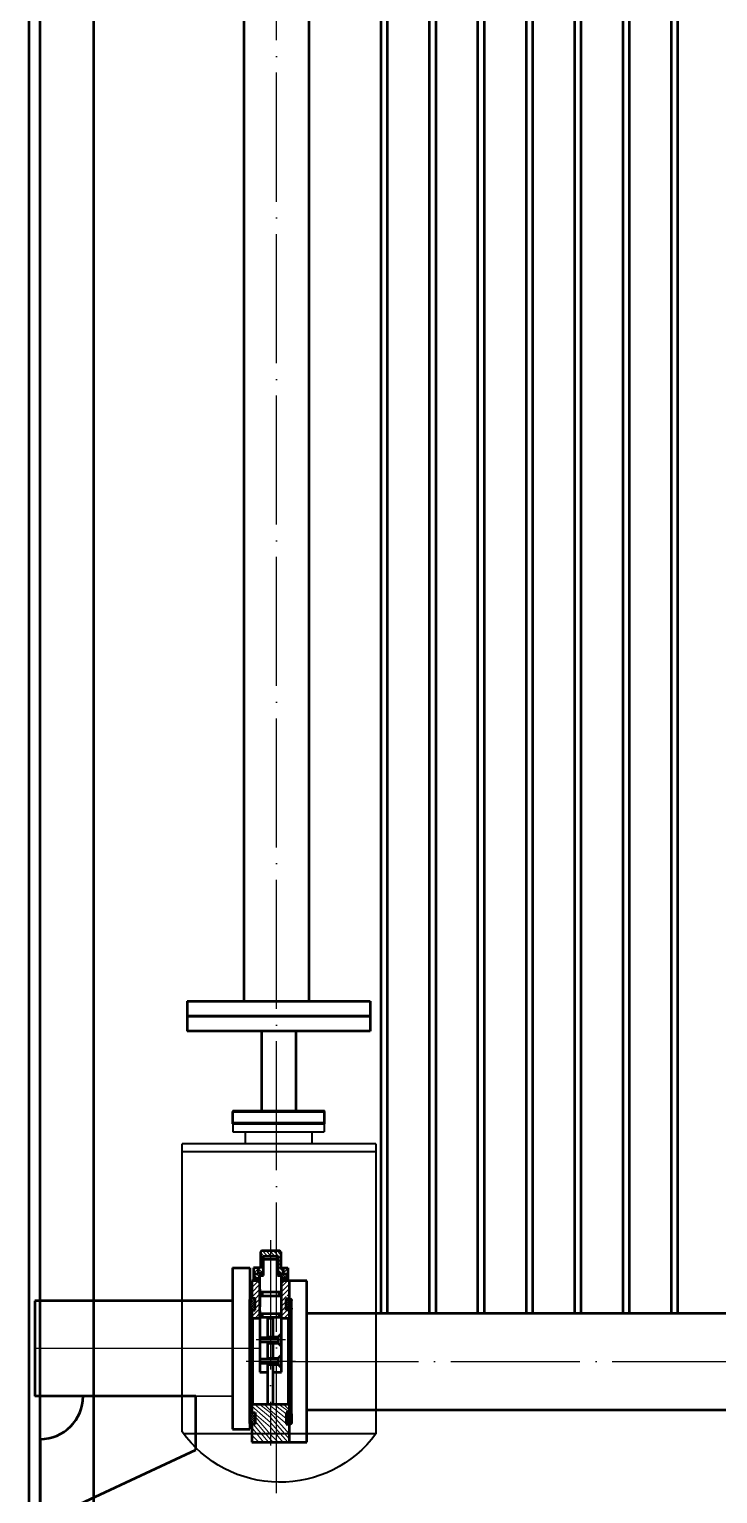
# Model space of a CAD drawing. Header units: inches. Extents: x 0 to 15444, y 0 to 10920.
# Drawn here: x 11678 to 12318, y 6848 to 8210 of the extents above; entities that cross this region are included whole.
import ezdxf

# ---------------------------------------------------------------- set-up
doc = ezdxf.new("R2010")
doc.units = ezdxf.units.IN
doc.header["$LTSCALE"] = 5
doc.header["$MEASUREMENT"] = 0
doc.linetypes.add('ACAD_ISO04W100', pattern=[30, 24, -3, 0, -3])
doc.layers.get('0').update_dxf_attribs({"color": 1, "linetype": 'ACAD_ISO04W100'})
for name, color, linetype, lineweight in [('1', 4, 'Continuous', 53), ('2', 3, 'Continuous', 20), ('粗实线', 4, 'Continuous', 53)]:
    doc.layers.add(name, color=color, linetype=linetype, lineweight=lineweight)

# ---------------------------------------------------------------- blocks, each defined once
blk = doc.blocks.new('safsdf')
at = {"ltscale": 100}
blk.add_line((12172.1, 20759.7), (11962.9, 20759.7), dxfattribs=at)
at = {"layer": '1', "lineweight": 50, "ltscale": 100}
for p, q in [((12146.9, 20834.7), (12162.9, 20834.7)), ((12146.9, 20834.7), (12146.9, 20684.7)), ((12146.9, 20834.7), (12162.9, 20834.7)), ((12146.9, 20834.7), (12162.9, 20834.7)), ((12146.9, 20834.7), (12146.9, 20684.7)), ((12146.9, 20834.7), (12162.9, 20834.7)), ((12162.9, 20834.7), (12162.9, 20684.7)), ((12060.3, 20804), (11962.9, 20804)), ((11962.9, 20804), (11962.9, 20715.5)), ((12146.9, 20804), (12060.3, 20804)), ((12112.9, 20715.5), (11962.9, 20715.5)), ((12112.9, 20715.5), (12002.9, 20715.5)), ((12112.9, 20665.5), (12112.9, 20715.5)), ((12146.9, 20684.7), (12162.9, 20684.7)), ((12146.9, 20684.7), (12162.9, 20684.7)), ((12146.9, 20684.7), (12162.9, 20684.7)), ((12146.9, 20684.7), (12162.9, 20684.7)), ((11967.9, 20675.5), (11967.9, 20597.8)), ((11967.9, 20597.8), (12112.9, 20665.5))]:
    blk.add_line(p, q, dxfattribs=at)
at = {"layer": '1', "lineweight": 30, "ltscale": 100}
blk.add_line((12146.9, 20715.5), (12112.9, 20715.5), dxfattribs=at)
at = {"layer": '1', "lineweight": 50, "ltscale": 100}
blk.add_arc((11967.9, 20715.5), 40, 270, 0, dxfattribs=at)
blk = doc.blocks.new('散热器左视图')
h = blk.add_hatch()
h.set_pattern_fill('ANSI37', color=256, scale=0.5, angle=90, style=0)
h.set_pattern_definition([(225, (5870.3802, 3983.9217), (-1.122532, 1.122532), []), (135, (5870.3802, 3983.9217), (1.122532, 1.122532), [])])
h.paths.add_polyline_path([(6695.2, 6386.6), (6695.2, 6387.7), (6692.7, 6387.7), (6692.7, 6386.6)])
h.paths.add_polyline_path([(6690.2, 6387.7), (6690.2, 6386.6), (6692.7, 6386.6), (6692.7, 6387.7)])
at = {"layer": '2'}
h = blk.add_hatch(dxfattribs=at)
h.set_pattern_fill('ANSI31', color=256, scale=0.75, angle=90, style=0)
h.set_pattern_definition([(225, (10289.6293, 4691.337), (-1.683798, 1.683798), [])])
h.paths.add_polyline_path([(6692.7, 6449.7), (6684.2, 6449.7), (6683.2, 6448.7), (6683.2, 6433.7), (6681.2, 6433.7), (6681.2, 6427.7), (6677.7, 6427.7), (6677.7, 6423.7), (6680.6, 6423.7, -0.039279), (6680.8, 6423.8), (6682.7, 6425.7), (6682.7, 6428.7), (6686.1, 6428.7), (6686.1, 6444.7), (6692.7, 6444.7)])
h.paths.add_polyline_path([(6702.2, 6448.7), (6701.2, 6449.7), (6692.7, 6449.7), (6692.7, 6444.7), (6699.3, 6444.7), (6699.3, 6428.7), (6702.7, 6428.7), (6702.7, 6425.7), (6704.5, 6423.8, -0.039279), (6704.7, 6423.7), (6707.7, 6423.7), (6707.7, 6427.7), (6704.2, 6427.7), (6704.2, 6433.7), (6702.2, 6433.7)])
h = blk.add_hatch(dxfattribs=at)
h.set_pattern_fill('ANSI31', color=256, scale=0.75, style=0)
h.set_pattern_definition([(315, (10289.6293, 4691.337), (-1.683798, -1.683798), [])])
h.paths.add_polyline_path([(6681.2, 6433.7), (6676.7, 6433.7), (6676.7, 6427.7), (6677.7, 6427.7), (6681.2, 6427.7)])
h.paths.add_polyline_path([(6708.7, 6433.7), (6704.2, 6433.7), (6704.2, 6427.7), (6707.7, 6427.7), (6708.7, 6427.7)])
h = blk.add_hatch(dxfattribs=at)
h.set_pattern_fill('ANSI31', color=256, style=0)
h.set_pattern_definition([(315, (6051.2724, 1675.8403), (-2.245064, -2.245064), [])])
edge = h.paths.add_edge_path()
edge.add_line((6675.2, 6407.7), (6678.2, 6407.7))
edge.add_line((6678.2, 6407.7), (6678.2, 6393.7))
edge.add_line((6678.2, 6393.7), (6675.2, 6393.7))
edge.add_line((6675.2, 6393.7), (6675.2, 6387.7))
edge.add_line((6675.2, 6387.7), (6676.2, 6386.7))
edge.add_line((6676.2, 6386.7), (6682.7, 6386.7))
edge.add_line((6682.7, 6386.7), (6682.7, 6419.7))
edge.add_line((6682.7, 6419.7), (6680.8, 6421.6))
edge.add_arc((6681.4, 6422.7), 1.27, 231.8826, 240.8801, ccw=False)
edge.add_line((6680.6, 6421.7), (6675.2, 6421.7))
edge.add_line((6675.2, 6421.7), (6675.2, 6407.7))
edge = h.paths.add_edge_path()
edge.add_line((6707.2, 6407.7), (6710.2, 6407.7))
edge.add_line((6710.2, 6407.7), (6710.2, 6421.7))
edge.add_line((6710.2, 6421.7), (6704.7, 6421.7))
edge.add_arc((6703.9, 6422.7), 1.27, 299.1199, 308.1174, ccw=False)
edge.add_line((6704.5, 6421.6), (6702.7, 6419.7))
edge.add_line((6702.7, 6419.7), (6702.7, 6386.7))
edge.add_line((6702.7, 6386.7), (6709.2, 6386.7))
edge.add_line((6709.2, 6386.7), (6710.2, 6387.7))
edge.add_line((6710.2, 6387.7), (6710.2, 6393.7))
edge.add_line((6710.2, 6393.7), (6707.2, 6393.7))
edge.add_line((6707.2, 6393.7), (6707.2, 6407.7))
h = blk.add_hatch(dxfattribs=at)
h.set_pattern_fill('ANSI37', color=256, scale=0.25, angle=90, style=0)
h.set_pattern_definition([(225, (10421.8711, 4691.337), (-0.561266, 0.561266), []), (135, (10421.8711, 4691.337), (0.561266, 0.561266), [])])
h.paths.add_polyline_path([(6704.7, 6423.7), (6704.7, 6423.7), (6704.5, 6423.8, 0.572241), (6702.7, 6422.7, 0.572241), (6704.5, 6421.6), (6704.7, 6421.7), (6704.7, 6421.7, 0.230329), (6705.2, 6422.7, 0.230329)])
h.paths.add_polyline_path([(6680.8, 6423.8), (6680.7, 6423.7), (6680.6, 6423.7, 0.230329), (6680.1, 6422.7, 0.230329), (6680.6, 6421.7), (6680.7, 6421.7), (6680.8, 6421.6, 0.572241), (6682.7, 6422.7, 0.572241)])
h = blk.add_hatch(dxfattribs=at)
h.set_pattern_fill('NET', color=256, scale=0.5, angle=45, style=0)
h.set_pattern_definition([(225, (7158.4869, 5333.0295), (1.122532, -1.122532), []), (315, (7158.4869, 5333.0295), (1.122532, 1.122532), [])])
h.paths.add_polyline_path([(6673.2, 6396.2, 0.414214), (6675.2, 6394.2), (6678.2, 6394.2), (6678.2, 6405.2), (6675.2, 6405.2, 0.414214), (6673.2, 6403.2)])
h = blk.add_hatch(dxfattribs=at)
h.set_pattern_fill('ANSI37', color=256, scale=0.5, angle=90, style=0)
h.set_pattern_definition([(225, (5870.3802, 3989.9217), (-1.122532, 1.122532), []), (135, (5870.3802, 3989.9217), (1.122532, 1.122532), [])])
h.paths.add_polyline_path([(6683.1, 6411.3), (6682.7, 6411.3), (6682.7, 6407.7), (6683.1, 6407.7, 1)])
h.paths.add_polyline_path([(6702.7, 6411.3), (6702.3, 6411.3, 1), (6702.3, 6407.7), (6702.7, 6407.7), (6702.7, 6407.8)])
h.paths.add_polyline_path([(6702.7, 6391.3), (6702.3, 6391.3, 1), (6702.3, 6387.7), (6702.7, 6387.7)])
h.paths.add_polyline_path([(6683.1, 6391.3), (6682.7, 6391.3), (6682.7, 6387.7), (6683.1, 6387.7, 1)])
h = blk.add_hatch(dxfattribs=at)
h.set_pattern_fill('NET', color=256, scale=0.5, angle=45, style=0)
h.set_pattern_definition([(315, (6226.8176, 5333.0295), (-1.122532, -1.122532), []), (225, (6226.8176, 5333.0295), (-1.122532, 1.122532), [])])
h.paths.add_polyline_path([(6712.2, 6403.2, 0.414214), (6710.2, 6405.2), (6707.2, 6405.2), (6707.2, 6394.2), (6710.2, 6394.2, 0.414214), (6712.2, 6396.2)])
h = blk.add_hatch(dxfattribs=at)
h.set_pattern_fill('NET', color=256, scale=0.5, angle=45, style=0)
h.set_pattern_definition([(135, (7158.4869, 4556.0905), (1.122532, 1.122532), []), (45, (7158.4869, 4556.0905), (1.122532, -1.122532), [])])
h.paths.add_polyline_path([(6673.2, 6290.2, 0.414214), (6675.2, 6288.2), (6678.2, 6288.2), (6678.2, 6299.2), (6675.2, 6299.2, 0.414214), (6673.2, 6297.2)])
h = blk.add_hatch(dxfattribs=at)
h.set_pattern_fill('NET', color=256, scale=0.5, angle=45, style=0)
h.set_pattern_definition([(45, (6226.8176, 4556.0905), (-1.122532, 1.122532), []), (135, (6226.8176, 4556.0905), (-1.122532, -1.122532), [])])
h.paths.add_polyline_path([(6712.2, 6297.2, 0.414214), (6710.2, 6299.2), (6707.2, 6299.2), (6707.2, 6288.2), (6710.2, 6288.2, 0.414214), (6712.2, 6290.2)])
for p, q in [((6692.7, 6459.3), (6692.7, 6268.4)), ((6678.9, 6366.7), (6706.1, 6366.7)), ((6685.7, 6369.2), (6702.7, 6369.2)), ((6685.7, 6364.2), (6702.7, 6364.2)), ((6675.2, 6346.7), (5532.1, 6346.7)), ((6669.5, 6346.7), (6715.6, 6346.7)), ((6685.7, 6349.2), (6702.7, 6349.2)), ((6685.7, 6344.2), (6702.7, 6344.2))]:
    blk.add_line(p, q)
at = {"layer": '1', "lineweight": 53, "ltscale": 4}
for p, q in [((6314.2, 7701.7), (6314.2, 6391.7)), ((6320.2, 7701.7), (6320.2, 6391.7)), ((6359.2, 7701.7), (6359.2, 6391.7)), ((6365.2, 7701.7), (6365.2, 6391.7)), ((6404.2, 7701.7), (6404.2, 6391.7)), ((6410.2, 7701.7), (6410.2, 6391.7)), ((6449.2, 7701.7), (6449.2, 6391.7)), ((6455.2, 7701.7), (6455.2, 6391.7)), ((6494.2, 7701.7), (6494.2, 6391.7)), ((6500.2, 7701.7), (6500.2, 6391.7)), ((6539.2, 7701.7), (6539.2, 6391.7)), ((6545.2, 7701.7), (6545.2, 6391.7)), ((6584.2, 7701.7), (6584.2, 6391.7)), ((6590.2, 7701.7), (6590.2, 6391.7)), ((6659.2, 6421.7), (6675.2, 6421.7)), ((6659.2, 6271.7), (6659.2, 6421.7)), ((6675.2, 6271.7), (6675.2, 6421.7)), ((6659.2, 6391.7), (5544.2, 6391.7)), ((6659.2, 6301.7), (5544.2, 6301.7)), ((6675.2, 6271.7), (6659.2, 6271.7))]:
    blk.add_line(p, q, dxfattribs=at)
at = {"layer": '1'}
for p, q in [((6683.2, 6448.7), (6684.2, 6449.7)), ((6683.2, 6448.7), (6683.2, 6433.7)), ((6701.2, 6449.7), (6684.2, 6449.7)), ((6699.3, 6444.7), (6686.1, 6444.7)), ((6686.1, 6444.7), (6686.1, 6428.7)), ((6699.2, 6441.7), (6686.2, 6441.7)), ((6686.2, 6441.7), (6686.2, 6426.7)), ((6699.2, 6426.7), (6699.2, 6441.7)), ((6699.3, 6428.7), (6699.3, 6444.7)), ((6701.2, 6449.7), (6702.2, 6448.7)), ((6702.2, 6448.7), (6702.2, 6433.7)), ((6681.2, 6433.7), (6676.7, 6433.7)), ((6676.7, 6433.7), (6676.7, 6421.7)), ((6677.7, 6427.7), (6676.7, 6427.7)), ((6677.7, 6423.7), (6677.7, 6427.7)), ((6677.7, 6427.7), (6681.2, 6427.7)), ((6683.2, 6433.7), (6681.2, 6433.7)), ((6681.2, 6433.7), (6681.2, 6427.7)), ((6682.7, 6425.7), (6682.7, 6428.7)), ((6682.7, 6428.7), (6686.1, 6428.7)), ((6699.3, 6428.7), (6702.7, 6428.7)), ((6702.2, 6433.7), (6708.7, 6433.7)), ((6702.7, 6428.7), (6702.7, 6425.7)), ((6704.2, 6433.7), (6704.2, 6427.7)), ((6704.2, 6427.7), (6707.7, 6427.7)), ((6707.7, 6423.7), (6707.7, 6427.7)), ((6707.7, 6427.7), (6708.7, 6427.7)), ((6708.7, 6433.7), (6708.7, 6421.7)), ((6675.2, 6421.7), (6680.7, 6421.7)), ((6675.2, 6405.2), (6675.2, 6421.7)), ((6677.7, 6423.7), (6680.7, 6423.7)), ((6680.7, 6423.7), (6682.7, 6425.7)), ((6680.7, 6421.7), (6682.7, 6419.7)), ((6682.7, 6336.7), (6682.7, 6426.7)), ((6686.2, 6426.7), (6682.7, 6426.7)), ((6702.7, 6426.7), (6699.2, 6426.7)), ((6702.7, 6386.7), (6702.7, 6426.7)), ((6704.7, 6423.7), (6702.7, 6425.7)), ((6704.7, 6421.7), (6702.7, 6419.7)), ((6702.7, 6413.8), (6702.7, 6397.4)), ((6704.7, 6423.7), (6707.7, 6423.7)), ((6704.7, 6421.7), (6710.2, 6421.7)), ((6710.2, 6421.7), (6710.2, 6405.2)), ((6673.2, 6396.2), (6673.2, 6403.2)), ((6673.2, 6290.2), (6673.2, 6403.2)), ((6678.2, 6405.2), (6675.2, 6405.2)), ((6678.2, 6405.2), (6675.2, 6405.2)), ((6678.2, 6394.2), (6678.2, 6405.2)), ((6678.2, 6394.2), (6678.2, 6405.2)), ((6702.7, 6411.3), (6682.7, 6411.3)), ((6702.7, 6407.7), (6682.7, 6407.7)), ((6707.2, 6394.2), (6707.2, 6405.2)), ((6707.2, 6405.2), (6710.2, 6405.2)), ((6712.2, 6290.2), (6712.2, 6403.2)), ((6675.2, 6299.2), (6675.2, 6394.2)), ((6675.2, 6394.2), (6678.2, 6394.2)), ((6675.2, 6394.2), (6678.2, 6394.2)), ((6675.2, 6387.7), (6676.2, 6386.7)), ((6676.2, 6386.7), (6682.7, 6386.7)), ((6676.2, 6306.7), (6676.2, 6386.7)), ((6702.7, 6391.3), (6682.7, 6391.3)), ((6702.7, 6387.7), (6682.7, 6387.7)), ((6690.2, 6369.7), (6690.2, 6387.7)), ((6690.2, 6386.6), (6695.2, 6386.6)), ((6695.2, 6369.2), (6695.2, 6387.7)), ((6702.7, 6393.7), (6702.7, 6336.7)), ((6702.7, 6386.7), (6709.2, 6386.7)), ((6710.2, 6394.2), (6707.2, 6394.2)), ((6710.2, 6387.7), (6709.2, 6386.7)), ((6709.2, 6306.7), (6709.2, 6386.7)), ((6710.2, 6394.2), (6710.2, 6299.2)), ((6682.7, 6372.7), (6685.7, 6369.7)), ((6682.7, 6360.7), (6685.7, 6363.7)), ((6695.2, 6369.7), (6685.7, 6369.7)), ((6685.7, 6369.7), (6685.7, 6363.7)), ((6685.7, 6368.7), (6702.7, 6368.7)), ((6685.7, 6364.7), (6702.7, 6364.7)), ((6695.2, 6363.7), (6685.7, 6363.7)), ((6690.2, 6349.7), (6690.2, 6363.7)), ((6695.2, 6349.2), (6695.2, 6364.2)), ((6682.7, 6352.7), (6685.7, 6349.7)), ((6695.2, 6349.7), (6685.7, 6349.7)), ((6685.7, 6349.7), (6685.7, 6343.7)), ((6685.7, 6348.7), (6702.7, 6348.7)), ((6682.7, 6340.7), (6685.7, 6343.7)), ((6690.2, 6336.7), (6682.7, 6336.7)), ((6685.7, 6344.7), (6702.7, 6344.7)), ((6695.2, 6343.7), (6685.7, 6343.7)), ((6690.2, 6307.2), (6690.2, 6343.7)), ((6695.2, 6307.2), (6695.2, 6344.2)), ((6702.7, 6336.7), (6695.2, 6336.7)), ((6676.2, 6306.7), (6675.2, 6305.7)), ((6676.2, 6306.7), (6709.2, 6306.7)), ((6709.2, 6306.7), (6710.2, 6305.7)), ((6673.2, 6297.2), (6673.2, 6290.2)), ((6678.2, 6299.2), (6675.2, 6299.2)), ((6675.2, 6299.2), (6678.2, 6299.2)), ((6675.2, 6299.2), (6678.2, 6299.2)), ((6678.2, 6299.2), (6678.2, 6288.2)), ((6678.2, 6299.2), (6678.2, 6288.2)), ((6678.2, 6299.2), (6678.2, 6288.2)), ((6710.2, 6299.2), (6707.2, 6299.2)), ((6707.2, 6299.2), (6707.2, 6288.2)), ((6710.2, 6299.2), (6707.2, 6299.2)), ((6707.2, 6299.2), (6707.2, 6288.2)), ((6712.2, 6297.2), (6712.2, 6290.2)), ((6675.2, 6271.7), (6675.2, 6288.2)), ((6678.2, 6288.2), (6675.2, 6288.2)), ((6678.2, 6288.2), (6675.2, 6288.2)), ((6678.2, 6288.2), (6675.2, 6288.2)), ((6707.2, 6288.2), (6710.2, 6288.2)), ((6707.2, 6288.2), (6710.2, 6288.2)), ((6710.2, 6288.2), (6710.2, 6271.7)), ((6710.2, 6271.7), (6675.2, 6271.7))]:
    blk.add_line(p, q, dxfattribs=at)
for centre in [(6681.4, 6422.7), (6703.9, 6422.7)]:
    blk.add_circle(centre, 1.27, dxfattribs=at)
for centre, radius, start, end in [((6675.2, 6403.2), 2, 90, 180), ((6683.1, 6409.5), 1.8, 270, 90), ((6702.3, 6409.5), 1.8, 90, 270), ((6710.2, 6403.2), 2, 0, 90), ((6675.2, 6396.2), 2, 180, 270), ((6683.1, 6389.5), 1.8, 270, 90), ((6702.3, 6389.5), 1.8, 90, 270), ((6710.2, 6396.2), 2, 270, 0), ((6690.7, 6307.2), 0.5, 180, 270), ((6694.7, 6307.2), 0.5, 270, 0), ((6675.2, 6297.2), 2, 90, 180), ((6710.2, 6297.2), 2, 0, 90), ((6675.2, 6290.2), 2, 180, 270), ((6710.2, 6290.2), 2, 270, 0)]:
    blk.add_arc(centre, radius, start, end, dxfattribs=at)
at = {"layer": '2'}
for p, q in [((6675.2, 6301.5), (6680.4, 6306.7)), ((6675.2, 6299.5), (6684.9, 6306.7)), ((6678.2, 6298), (6689.4, 6306.7)), ((6678.2, 6293.5), (6692.7, 6305.5)), ((6692.7, 6305.5), (6693.9, 6306.7)), ((6692.7, 6301), (6698.4, 6306.7)), ((6692.7, 6299), (6702.8, 6306.7)), ((6692.7, 6294.5), (6707.3, 6306.7)), ((6692.7, 6290), (6710.2, 6305)), ((6675.2, 6279), (6692.7, 6299)), ((6675.2, 6274.5), (6692.7, 6294.5)), ((6678.2, 6289), (6692.7, 6301)), ((6692.7, 6285.5), (6710.2, 6300.5)), ((6692.7, 6278.6), (6707.2, 6295.6)), ((6675.2, 6286), (6677.4, 6288.2)), ((6676.8, 6271.7), (6692.7, 6290)), ((6681.3, 6271.7), (6692.7, 6285.5)), ((6685.8, 6271.7), (6692.7, 6278.6)), ((6692.7, 6274.1), (6707.2, 6291.1)), ((6694.8, 6271.7), (6708.8, 6288.2)), ((6699.3, 6271.7), (6710.2, 6285.1)), ((6703.8, 6271.7), (6710.2, 6278.1)), ((6690.3, 6271.7), (6692.7, 6274.1)), ((6708.3, 6271.7), (6710.2, 6273.6))]:
    blk.add_line(p, q, dxfattribs=at)
blk = doc.blocks.new('储油柜-3')
blk.add_line((40013.3, 9389.6, 0), (40013.3, 12463.6, 0))
at = {"layer": '1'}
for p, q in [((39983.3, 12463.6, 0), (39983.3, 9847, 0)), ((40043.3, 9847, 0), (40043.3, 12463.6, 0)), ((40096.5, 9847, 0), (39926.3, 9847, 0)), ((39926.3, 9847, 0), (39926.3, 9833, 0)), ((40096.5, 9847, 0), (40096.5, 9833, 0)), ((40096.5, 9833, 0), (39926.3, 9833, 0)), ((39926.3, 9833, 0), (39926.3, 9819, 0)), ((39926.3, 9833, 0), (40011.4, 9833, 0)), ((40011.4, 9833, 0), (40096.5, 9833, 0)), ((40096.5, 9833, 0), (40096.5, 9819, 0)), ((39926.3, 9819, 0), (40011.4, 9819, 0)), ((39995.4, 9819.1, 0), (39995.4, 9744.5, 0)), ((40011.4, 9819, 0), (40096.5, 9819, 0)), ((40027.4, 9819, 0), (40027.4, 9744.5, 0)), ((40027.4, 9744.5, 0), (39968.9, 9744.5, 0)), ((39968.9, 9744.5, 0), (39968.9, 9733, 0)), ((40053.9, 9744.5, 0), (40027.4, 9744.5, 0)), ((40053.9, 9733, 0), (40053.9, 9744.5, 0)), ((40054, 9733.9, 0), (39968.8, 9733.9, 0)), ((39968.9, 9733, 0), (40053.9, 9733, 0)), ((39995.4, 9733, 0), (40027.4, 9733, 0))]:
    blk.add_line(p, q, dxfattribs=at)
at = {"layer": '1', "lineweight": 35, "ltscale": 4}
for p, q in [((40054, 9745.4, 0), (39968.8, 9745.4, 0)), ((39968.8, 9745.4, 0), (39968.8, 9733.9, 0)), ((40054, 9745.4, 0), (40054, 9733.9, 0))]:
    blk.add_line(p, q, dxfattribs=at)
at = {"layer": '粗实线', "lineweight": 40}
for p, q in [((39968.8, 9733.9, 0), (40054, 9733.9, 0)), ((40053.1, 9733.9, 0), (39968.9, 9733.9, 0)), ((39968.9, 9733.9, 0), (40054, 9733.9, 0)), ((39968.9, 9733.9, 0), (39968.9, 9725.6, 0)), ((40054, 9725.6, 0), (39968.9, 9725.6, 0)), ((40054, 9733.9, 0), (39975, 9733.9, 0)), ((39975, 9733.9, 0), (40047, 9733.9, 0)), ((40054, 9733.9, 0), (39975, 9733.9, 0)), ((39980.5, 9725.6, 0), (39980.5, 9714.5, 0)), ((40042.5, 9725.6, 0), (40042.5, 9714.5, 0)), ((40054, 9733.9, 0), (40054, 9725.6, 0)), ((39921, 9714.5, 0), (39921, 9444.7, 0)), ((39921, 9714.5, 0), (40101, 9714.5, 0)), ((40101, 9446.6, 0), (40101, 9714.5, 0)), ((39921, 9706.9, 0), (40101, 9706.9, 0)), ((39921, 9444.7, 0), (40099.6, 9444.7, 0))]:
    blk.add_line(p, q, dxfattribs=at)
blk.add_arc((40010.3, 9510.9, 0), 111.2, 216.5427, 324.6751, dxfattribs=at)

msp = doc.modelspace()

# ---------------------------------------------------------------- linework, layer by layer
at = {"layer": '1'}
for p, q in [((11677.827, 6574.881), (11677.827, 8494.881)), ((11687.827, 6574.881), (11687.827, 8494.881))]:
    msp.add_line(p, q, dxfattribs=at)
at = {"layer": '1', "ltscale": 5}
msp.add_line((11737.827, 6574.881), (11737.827, 8482.881), dxfattribs=at)

# ---------------------------------------------------------------- block references
at = {"linetype": 'ByBlock', "xscale": -1}
msp.add_blockref('储油柜-3', (51921.097, -2541.182, 0), dxfattribs=at)
at = {"xscale": -1}
msp.add_blockref('散热器左视图', (18594.979, 624.172), dxfattribs=at)
msp.add_blockref('safsdf', (-280.038, -13776.859))

doc.saveas('drawing.dxf')
